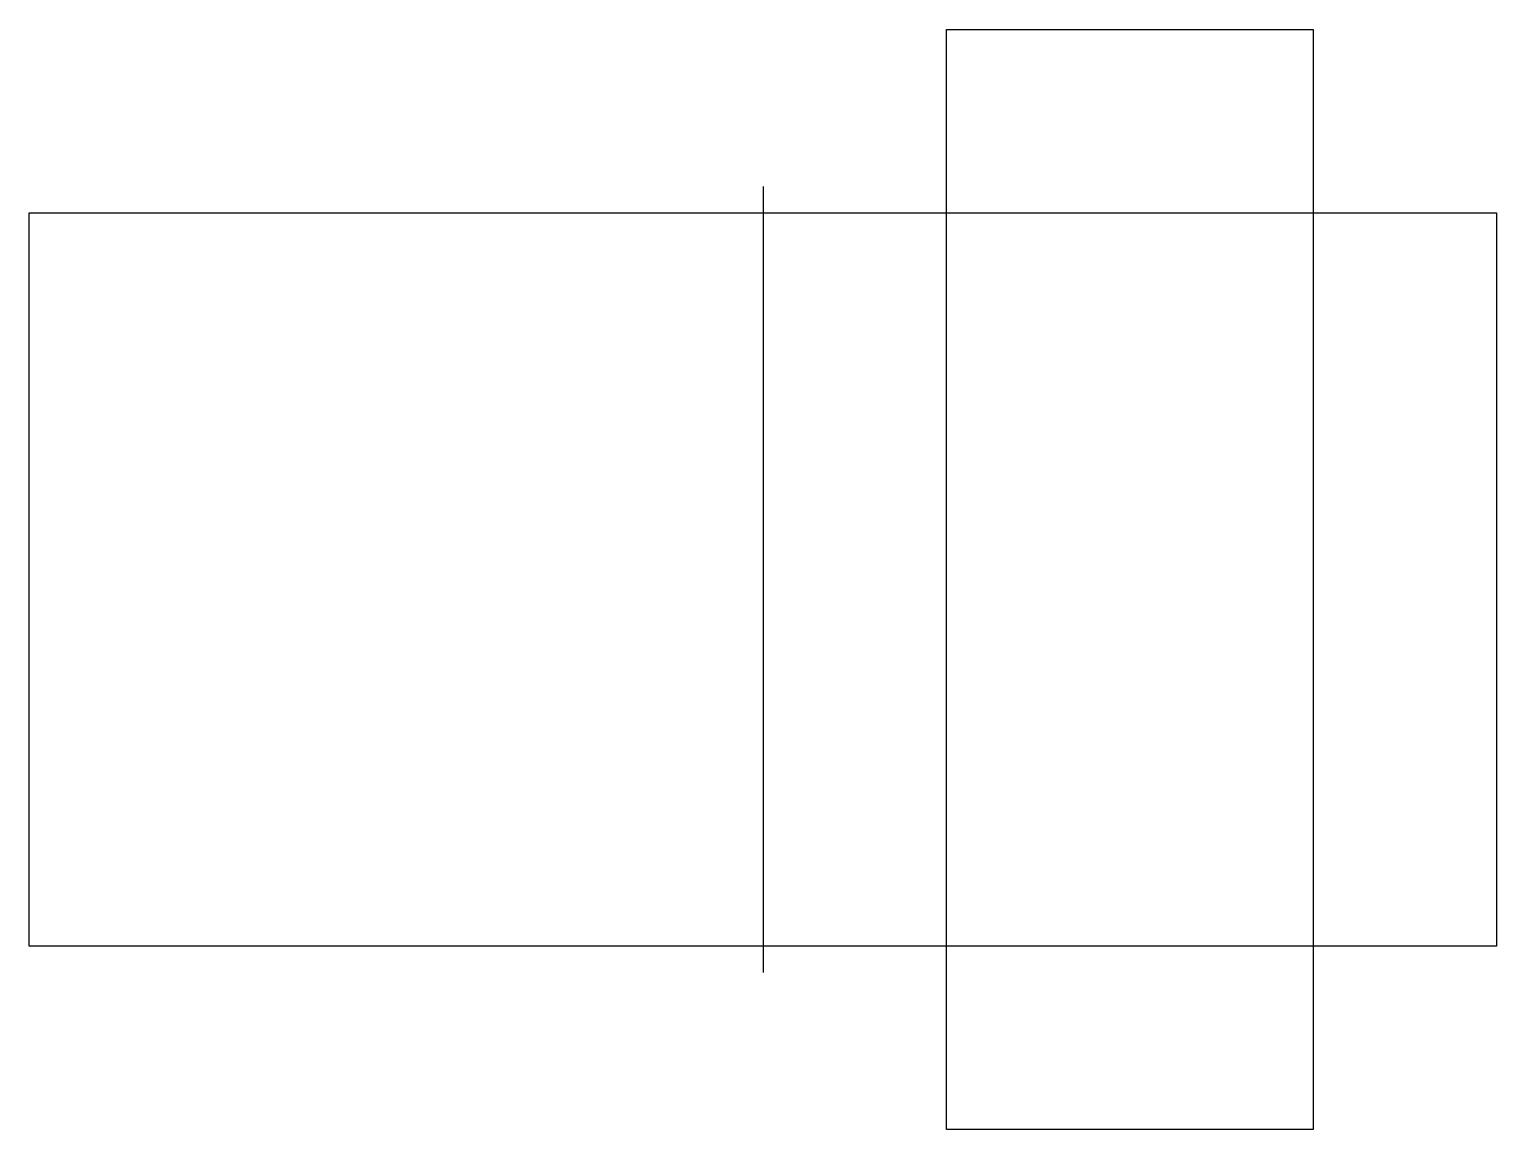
# Model space of a CAD drawing. Extents: x 2.8 to 13.4, y -2.8 to 5.2.
import ezdxf

# ---------------------------------------------------------------- set-up
doc = ezdxf.new("R2010")
doc.units = 0
doc.layers.add('DEFAULT_255_2_778', color=255, linetype='CONTINUOUS')

msp = doc.modelspace()

# ---------------------------------------------------------------- linework, layer by layer
at = {"layer": 'DEFAULT_255_2_778'}
for p, q in [((9.393, 5.159), (12.038, 5.159)), ((9.393, -2.778), (9.393, 5.159)), ((12.038, 5.159), (12.038, -2.778)), ((8.07, 4.025), (8.07, -1.644)), ((2.778, 3.836), (13.361, 3.836)), ((2.778, -1.455), (2.778, 3.836)), ((13.361, 3.836), (13.361, -1.455)), ((13.361, -1.455), (2.778, -1.455)), ((12.038, -2.778), (9.393, -2.778))]:
    msp.add_line(p, q, dxfattribs=at)

doc.saveas('drawing.dxf')
